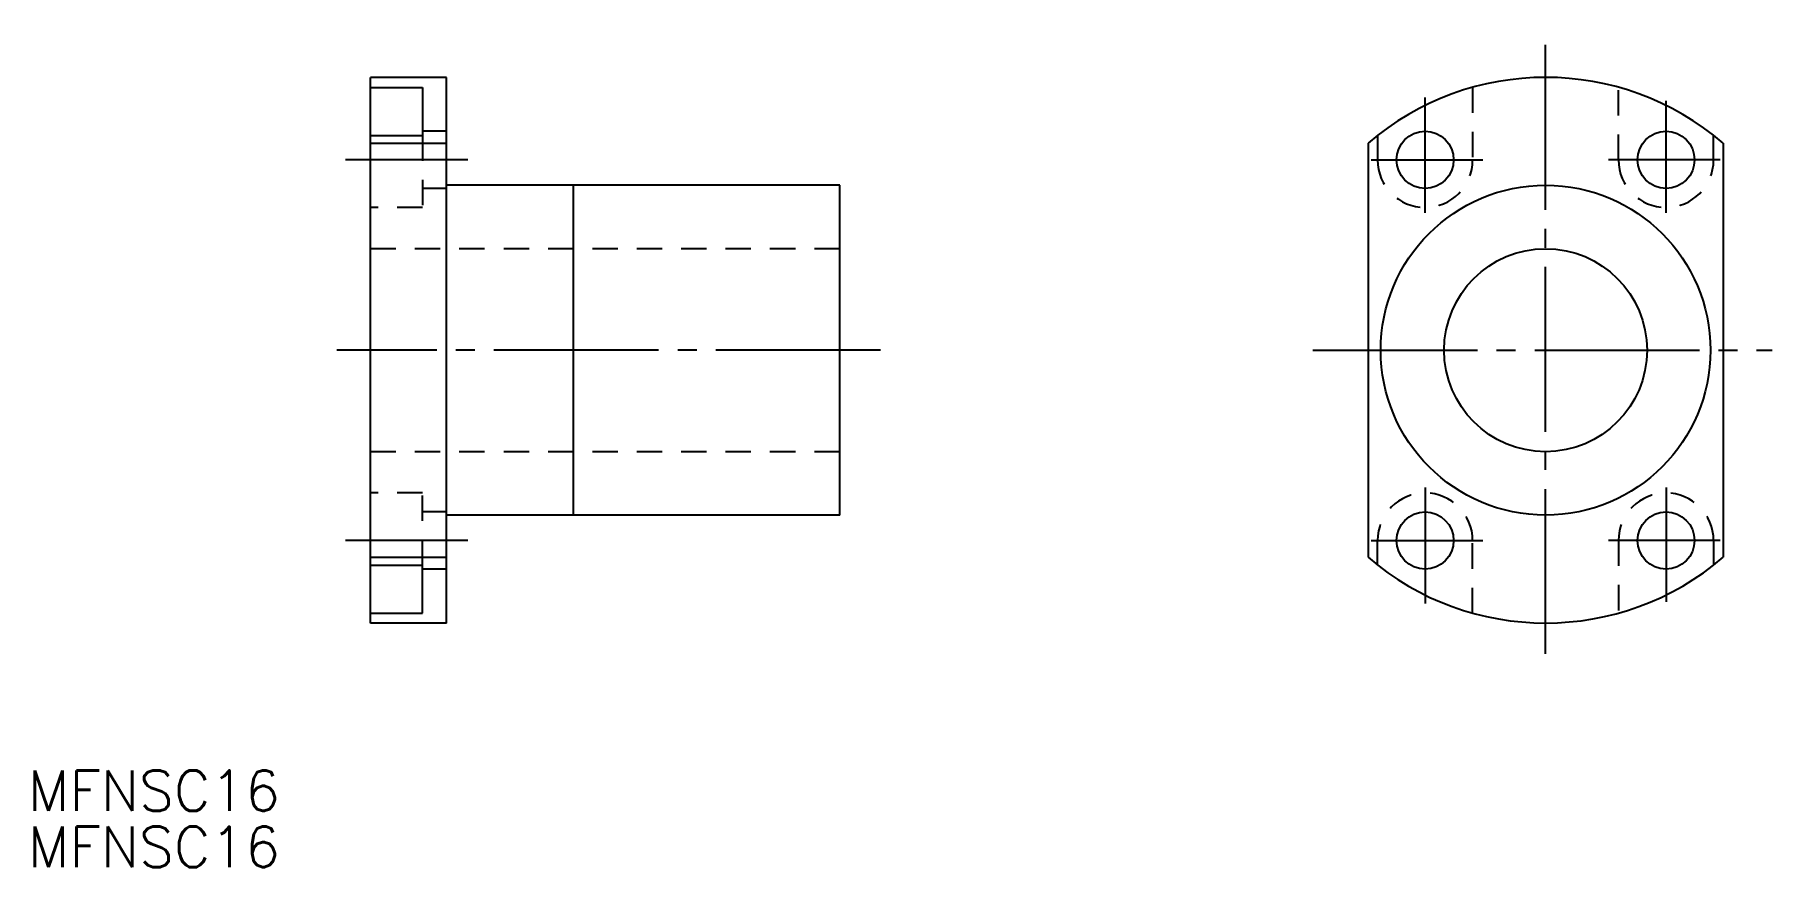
# Model space of a CAD drawing. Extents: x 80 to 217, y 139 to 205.
import ezdxf

# ---------------------------------------------------------------- set-up
doc = ezdxf.new("R2010")
doc.units = 0
doc.linetypes.add('CENTER', pattern=[17.5, 13, -1.5, 1.5, -1.5])
doc.linetypes.add('DASHED', pattern=[3.5, 2, -1.5])
doc.layers.get('0').update_dxf_attribs({"linetype": 'CONTINUOUS'})
doc.layers.add('CENTER', color=1, linetype='CENTER')
doc.layers.add('SIZE', color=7, linetype='CONTINUOUS')
doc.styles.get("Standard").update_dxf_attribs({"font": 'txt.shx', "bigfont": '@extfont2.shx'})

msp = doc.modelspace()

# ---------------------------------------------------------------- linework, layer by layer
at = {"color": 7, "linetype": 'CONTINUOUS'}
for p, q in [((106.54, 158.19), (106.54, 201.19)), ((110.64, 201.19), (106.54, 201.19)), ((106.54, 200.4), (110.64, 200.4)), ((112.54, 201.19), (110.64, 201.19)), ((110.64, 200.4), (110.64, 196.62)), ((112.54, 158.19), (112.54, 201.19)), ((112.54, 158.19), (112.54, 201.19)), ((112.54, 158.19), (112.54, 201.19)), ((106.54, 196), (112.54, 196)), ((185.2, 196), (185.2, 163.37)), ((213.2, 196), (213.2, 163.37)), ((143.54, 192.69), (112.54, 192.69)), ((122.54, 166.69), (122.54, 192.69)), ((143.54, 166.69), (143.54, 192.69)), ((143.54, 166.69), (112.54, 166.69)), ((106.54, 163.37), (112.54, 163.37)), ((110.64, 158.97), (110.64, 162.75)), ((106.54, 158.97), (110.64, 158.97)), ((110.64, 158.19), (106.54, 158.19)), ((112.54, 158.19), (110.64, 158.19))]:
    msp.add_line(p, q, dxfattribs=at)
at = {"color": 3, "linetype": 'DASHED'}
for p, q in [((193.45, 200.4), (193.45, 194.69)), ((204.95, 194.69), (204.95, 200.4)), ((112.54, 196.94), (110.64, 196.94)), ((110.64, 196.62), (110.64, 190.94)), ((185.95, 196.62), (185.95, 194.69)), ((212.45, 194.69), (212.45, 196.62)), ((112.54, 192.44), (110.64, 192.44)), ((110.64, 190.94), (106.54, 190.94)), ((143.54, 187.69), (106.54, 187.69)), ((143.54, 171.69), (106.54, 171.69)), ((110.64, 168.44), (106.54, 168.44)), ((110.64, 162.75), (110.64, 168.44)), ((112.54, 166.94), (110.64, 166.94)), ((185.95, 162.75), (185.95, 164.69)), ((193.45, 158.97), (193.45, 164.69)), ((204.95, 164.69), (204.95, 158.97)), ((212.45, 164.69), (212.45, 162.75)), ((112.54, 162.44), (110.64, 162.44))]:
    msp.add_line(p, q, dxfattribs=at)
at = {"color": 7, "linetype": 'CONTINUOUS'}
for centre, radius in [((189.7, 194.69), 2.25), ((208.7, 194.69), 2.25), ((199.2, 179.69), 13), ((199.2, 179.69), 8), ((189.7, 164.69), 2.25), ((208.7, 164.69), 2.25)]:
    msp.add_circle(centre, radius, dxfattribs=at)
for start, end in [(49.3707, 130.6293), (229.3707, 310.6293)]:
    msp.add_arc((199.2, 179.69), 21.5, start, end, dxfattribs=at)
at = {"color": 3, "linetype": 'DASHED'}
for centre, start, end in [((189.7, 194.69), 180, 0), ((208.7, 194.69), 180, 0), ((189.7, 164.69), 0, 180), ((208.7, 164.69), 0, 180)]:
    msp.add_arc(centre, 3.75, start, end, dxfattribs=at)
at = {"layer": 'CENTER', "color": 1, "linetype": 'CENTER'}
for p, q in [((199.2, 155.75), (199.2, 204.55)), ((189.7, 190.51), (189.7, 199.6)), ((208.7, 190.51), (208.7, 199.35)), ((114.2, 194.69), (104.57, 194.69)), ((185.44, 194.69), (194.24, 194.69)), ((212.97, 194.69), (204.17, 194.69)), ((146.76, 179.69), (103.88, 179.69)), ((180.84, 179.69), (217.07, 179.69)), ((189.7, 168.87), (189.7, 159.73)), ((208.7, 168.87), (208.7, 159.86)), ((114.2, 164.69), (104.57, 164.69)), ((185.44, 164.69), (194.24, 164.69)), ((212.97, 164.69), (204.17, 164.69))]:
    msp.add_line(p, q, dxfattribs=at)
at = {"layer": 'SIZE', "color": 7, "linetype": 'CONTINUOUS'}
for p, q in [((106.54, 196.62), (110.64, 196.62)), ((106.54, 162.75), (110.64, 162.75))]:
    msp.add_line(p, q, dxfattribs=at)

# ---------------------------------------------------------------- texts
at = {"color": 7, "linetype": 'CONTINUOUS'}
for p in [(79.51, 143.38), (79.51, 138.95)]:
    msp.add_text('MFNSC16', height=3.2, dxfattribs=at).set_placement(p)

doc.saveas('drawing.dxf')
